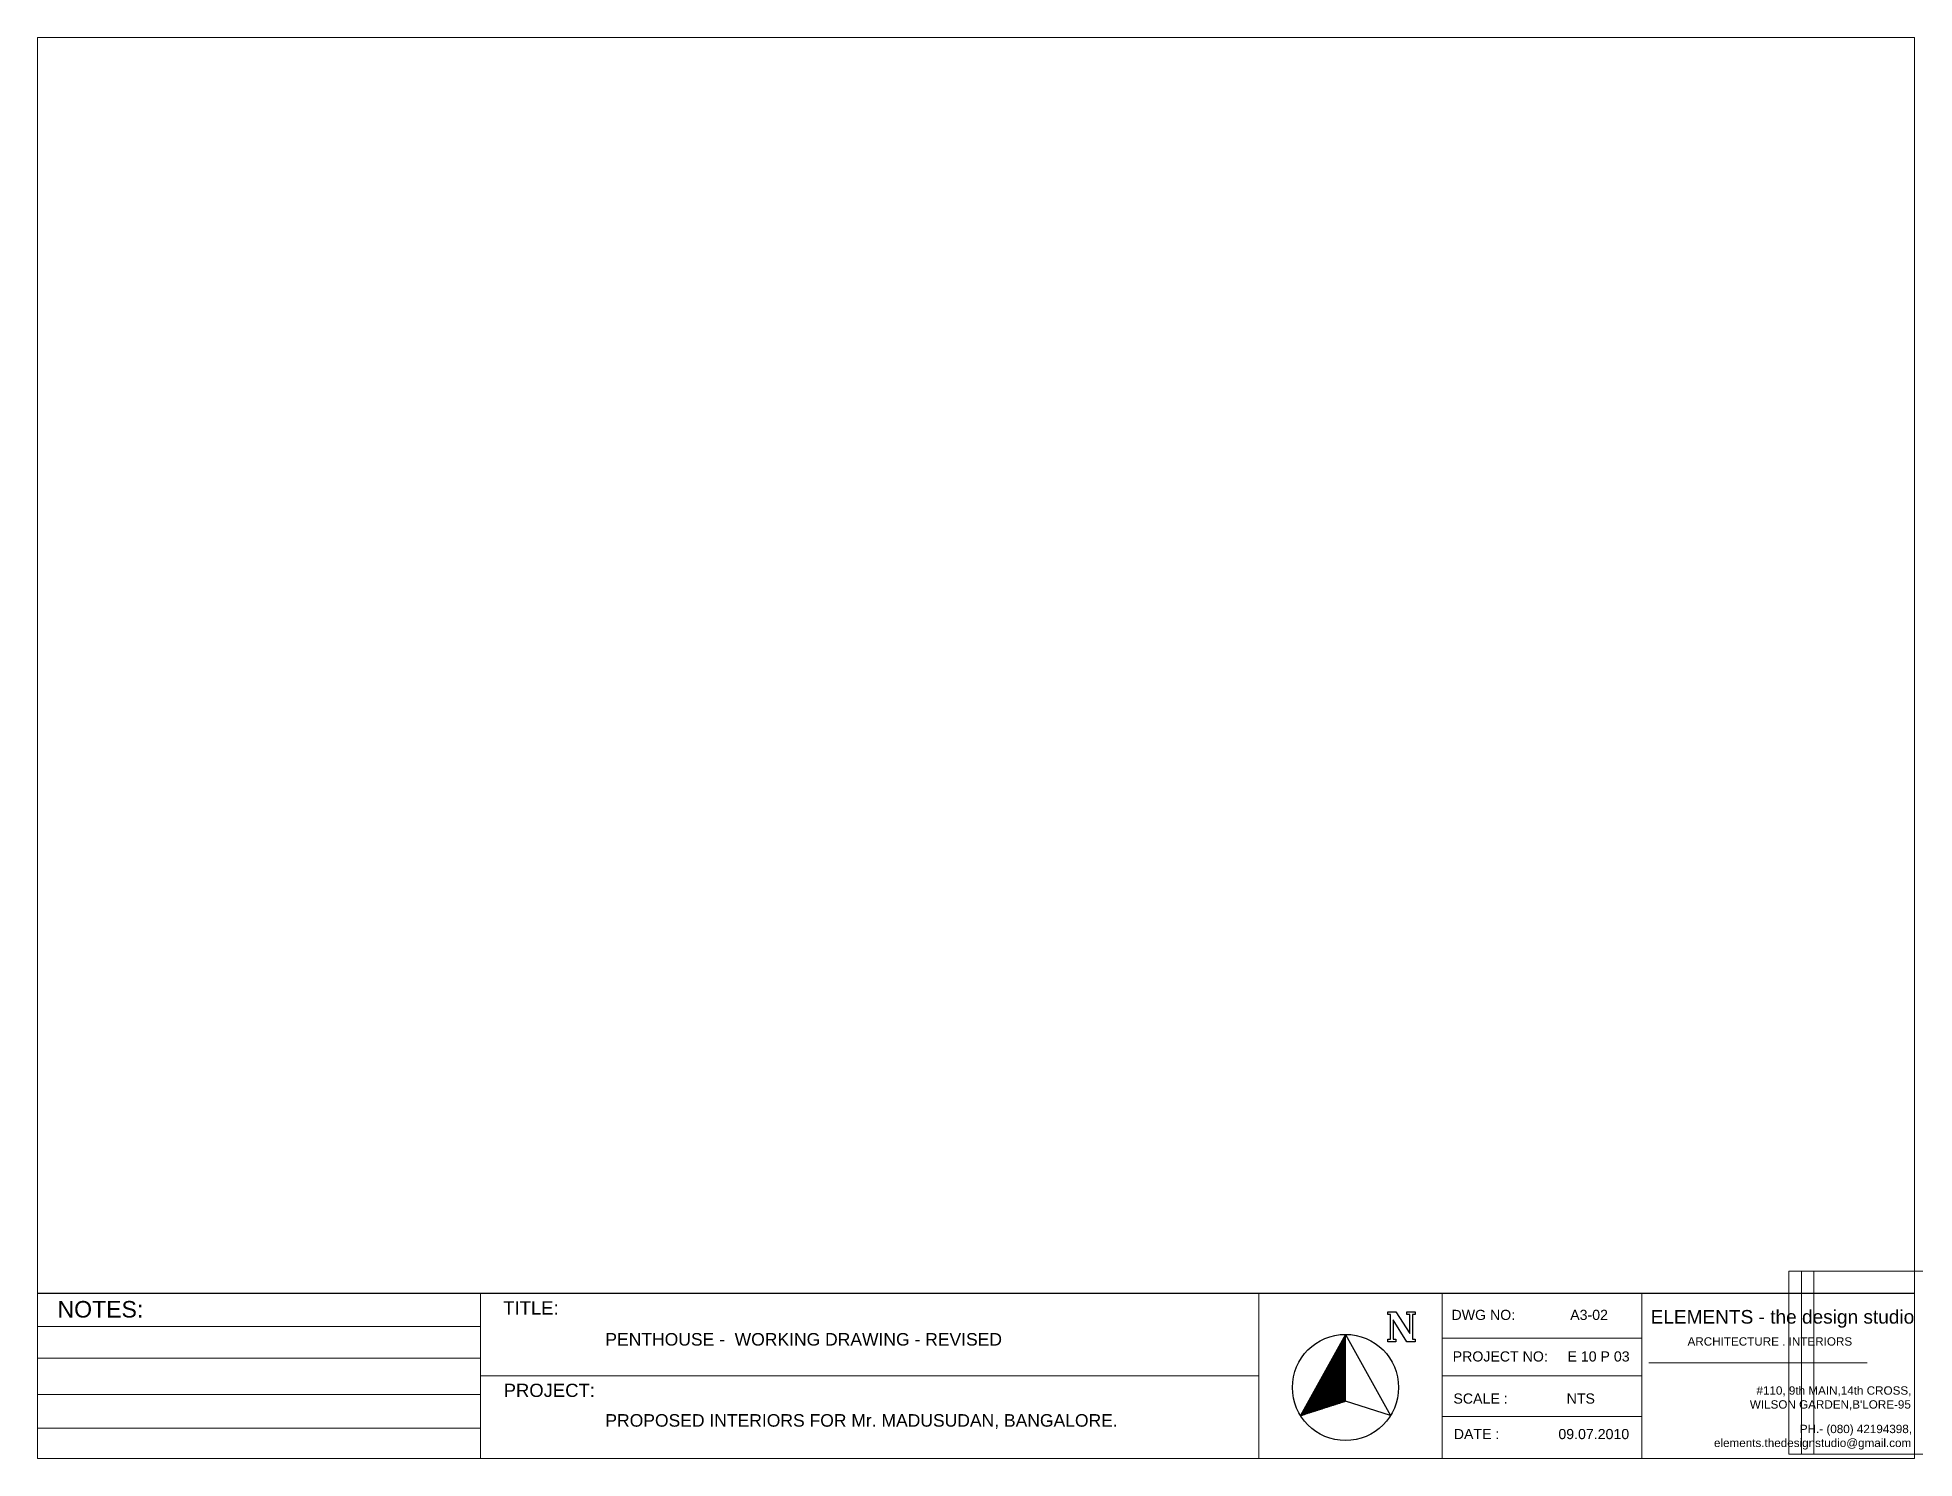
# Paper-space layout 'elec. layout' of a CAD drawing. Extents: x 0.1 to 10.4, y 0.1 to 7.8.
import ezdxf

# ---------------------------------------------------------------- set-up
doc = ezdxf.new("R2010")
doc.units = 0
doc.header["$LTSCALE"] = 100
doc.header["$MEASUREMENT"] = 0
doc.header["$PDMODE"] = 65
doc.header["$PDSIZE"] = -1
doc.layers.get('0').update_dxf_attribs({"color": 250, "lineweight": 9})
doc.layers.add('FORMAT', color=7, linetype='Continuous')
doc.layers.add('TIT', color=8, linetype='Continuous')
doc.layers.add('hatch', color=8, linetype='Continuous', lineweight=9)
doc.styles.get("Standard").update_dxf_attribs({"font": 'arial.ttf'})

psp = doc.layouts.new('elec. layout')

# ---------------------------------------------------------------- hatches: boundary and pattern name
at = {"layer": 'TIT'}
h = psp.add_hatch(dxfattribs=at)
h.set_pattern_fill('ANSI31', color=256, scale=0.009857, angle=135.0946, style=0)
h.set_pattern_definition([(180.09456377, (-2796.779195, 1356.6455055), (2.0334739e-06, -0.00123207192116), [])])
h.paths.add_polyline_path([(7.032, 0.317), (7.278, 0.396), (7.278, 0.761)])

# ---------------------------------------------------------------- linework, layer by layer
for p, q in [((2.55, 0.985), (2.55, 0.083)), ((6.804, 0.985), (6.804, 0.083)), ((7.807, 0.985), (7.807, 0.083)), ((8.898, 0.985), (8.898, 0.083)), ((0.128, 0.804), (2.55, 0.804)), ((7.807, 0.741), (8.898, 0.741)), ((0.128, 0.63), (2.55, 0.63)), ((2.55, 0.534), (6.804, 0.534)), ((7.807, 0.534), (8.898, 0.534)), ((8.936, 0.606), (10.13, 0.606)), ((0.128, 0.433), (2.55, 0.433)), ((7.807, 0.313), (8.898, 0.313)), ((0.128, 0.248), (2.55, 0.248)), ((9.679, 0.083), (9.886, 0.083))]:
    psp.add_line(p, q)
psp.add_lwpolyline([(0.128, 0.083), (10.388, 0.083), (10.388, 0.985), (0.128, 0.985)], close=True)
at = {"layer": 'hatch', "color": 1}
psp.add_point((10.201, 0.606), dxfattribs=at)
at = {"layer": 'hatch', "color": 3}
psp.add_point((10.27, 0.606), dxfattribs=at)
at = {"layer": 'hatch', "color": 5}
psp.add_point((10.339, 0.606), dxfattribs=at)
at = {"layer": 'TIT', "color": 7}
for p, q in [((7.278, 0.761), (7.032, 0.317)), ((7.278, 0.761), (7.524, 0.317)), ((7.278, 0.396), (7.278, 0.761)), ((7.032, 0.317), (7.278, 0.396)), ((7.524, 0.317), (7.278, 0.396))]:
    psp.add_line(p, q, dxfattribs=at)
psp.add_lwpolyline([(7.629, 0.87), (7.614, 0.87), (7.614, 0.884), (7.659, 0.884), (7.659, 0.87), (7.644, 0.87), (7.644, 0.735), (7.659, 0.735), (7.659, 0.72), (7.614, 0.72), (7.539, 0.84), (7.539, 0.735), (7.554, 0.735), (7.554, 0.72), (7.509, 0.72), (7.509, 0.735), (7.524, 0.735), (7.524, 0.87), (7.509, 0.87), (7.509, 0.884), (7.554, 0.884), (7.629, 0.765), (7.629, 0.87)], dxfattribs=at)
psp.add_circle((7.278, 0.471), 0.29, dxfattribs=at)

# ---------------------------------------------------------------- texts
at = {"insert": (7.836, 0.895), "char_height": 0.05538, "attachment_point": 1}
psp.add_mtext(' DWG NO:              A3-02        ', dxfattribs=at)
at = {"attachment_point": 1}
for s, insert, char_height, width in [('ELEMENTS - the design studio', (8.946, 0.894), 0.07455, 1.49001), ('PROJECT NO:     E 10 P 03', (7.864, 0.668), 0.05538, 1.14039), ('SCALE :               NTS                 ', (7.868, 0.438), 0.05538, 0.97774), ('DATE :               09.07.2010                   ', (7.87, 0.244), 0.05538, 1.19724)]:
    psp.add_mtext(s, dxfattribs=dict(at, insert=insert, char_height=char_height, width=width))
at = {"lineweight": 0, "attachment_point": 1}
for s, insert, char_height, width in [('PENTHOUSE -  WORKING DRAWING - REVISED', (3.232, 0.768), 0.06848, 2.41867), ('ARCHITECTURE . INTERIORS', (9.148, 0.745), 0.04565, 0.97041), ("\\pi0.70566;#110, 9th MAIN,14th CROSS, \\P\\pi0.66945;WILSON GARDEN,B'LORE-95", (8.819, 0.477), 0.04565, 1.54653), ('PROPOSED INTERIORS FOR Mr. MADUSUDAN, BANGALORE.', (3.232, 0.325), 0.06848, 3.56227), ('\\pi1.21678;PH.- (080) 42194398,\\P\\pi0.74738;elements.thedesignstudio@gmail.com', (8.545, 0.267), 0.04565, 1.81952)]:
    psp.add_mtext(s, dxfattribs=dict(at, insert=insert, char_height=char_height, width=width))
at = {"layer": 'FORMAT'}
for s, height, p in [('NOTES:', 0.0902, (0.237, 0.853)), ('TITLE:', 0.0722, (2.674, 0.869)), ('PROJECT:', 0.0722, (2.676, 0.419))]:
    psp.add_text(s, height=height, dxfattribs=at).set_placement(p)

# ---------------------------------------------------------------- viewports
at = {"layer": '0'}
psp.add_viewport(center=(5.258, 4.416), size=(10.261, 6.86122), view_center_point=(13159.123, 9313.057), view_height=1925.76458, dxfattribs=at)

doc.saveas('drawing.dxf')
